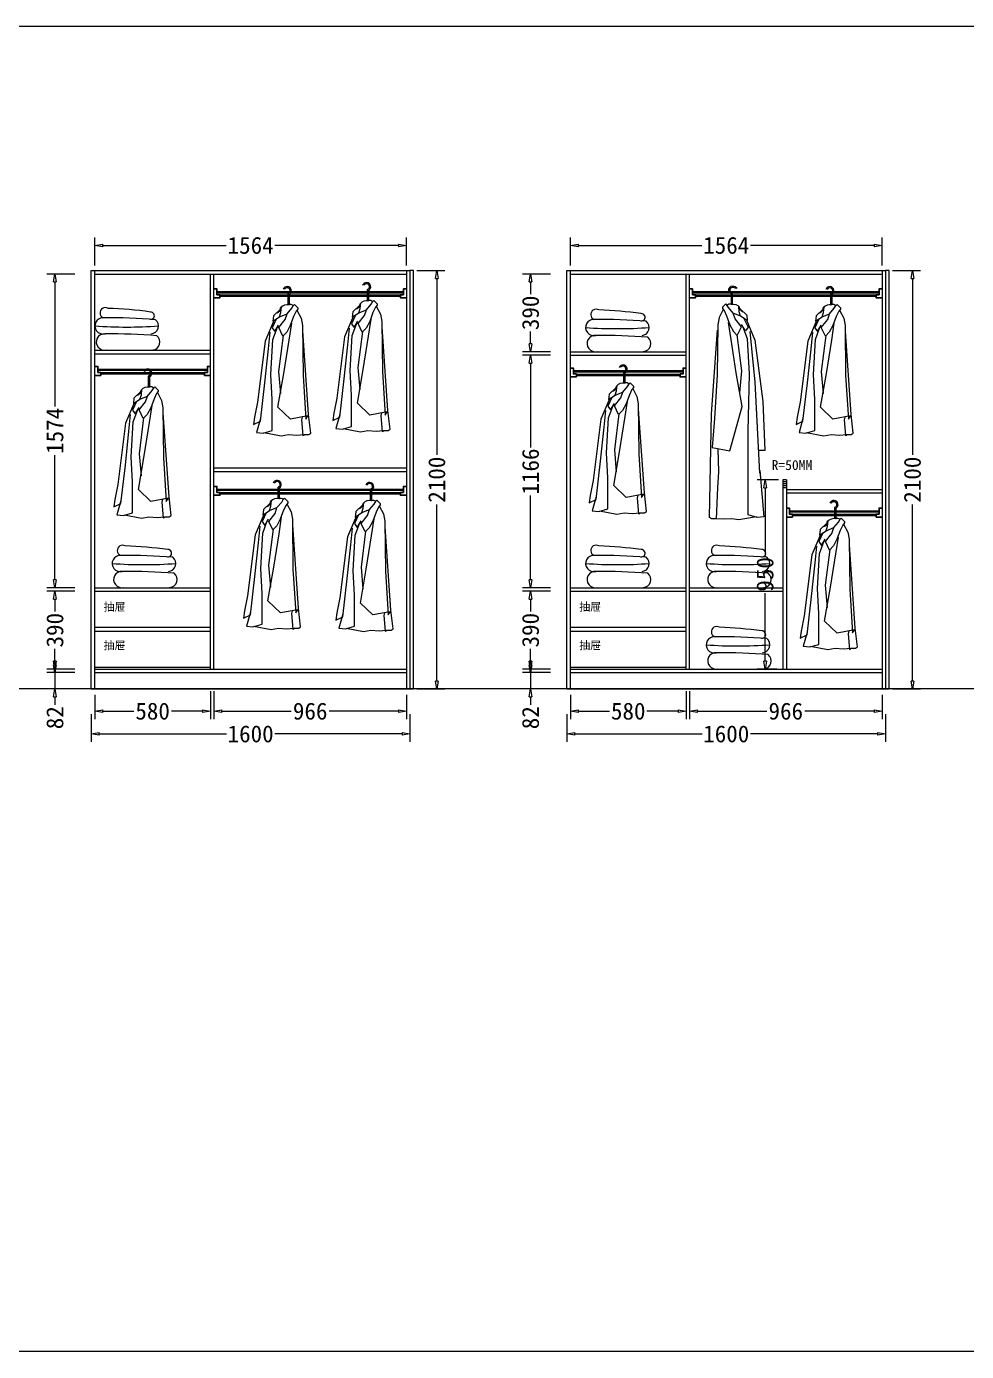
# Model space of a CAD drawing. Header units: millimetres. Extents: x 304407 to 361076, y -1262425 to -1203358.
# Drawn here: x 344370 to 349089, y -1212286 to -1205639 of the extents above; entities that cross this region are included whole.
import ezdxf

# ---------------------------------------------------------------- set-up
doc = ezdxf.new("R2010")
doc.units = ezdxf.units.MM
doc.header["$LTSCALE"] = 20
doc.layers.get('Defpoints').update_dxf_attribs({"color": 250})
for name, color, linetype in [('8', 8, 'Continuous'), ('LAYER10', 11, 'Continuous'), ('LAYER8', 11, 'Continuous'), ('图层3', 4, 'Continuous'), ('墙体', 40, 'Continuous')]:
    doc.layers.add(name, color=color, linetype=linetype)
doc.styles.get("Standard").update_dxf_attribs({"font": 'SimSun.ttf', "height": 85})
doc.styles.add('text', font='SimSun.ttf', dxfattribs={"height": 85})
doc.dimstyles.new('周文晶', dxfattribs={"dimtxt": 70, "dimasz": 40, "dimexe": 40, "dimexo": 30, "dimgap": 10, "dimtad": 0, "dimdec": 0, "dimtxsty": 'Standard', "dimblk": 'CLOSEDBLANK', "dimcen": 200, "dimclrd": 256, "dimclre": 256, "dimadec": 0, "dimazin": 0, "dimtfac": 1, "dimtdec": 0, "dimtmove": 0, "dimatfit": 3, "dimldrblk": 'CLOSEDBLANK', "dimfxl": 100, "dimfxlon": 1, "dimarcsym": 0})

# ---------------------------------------------------------------- blocks, each defined once
blk = doc.blocks.new('_ClosedBlank')
at = {"color": 0, "linetype": 'ByBlock', "lineweight": -2}
for p, q in [((-1, 0.17), (0, 0)), ((-1, 0.17), (-1, -0.17)), ((0, 0), (-1, -0.17))]:
    blk.add_line(p, q, dxfattribs=at)
blk = doc.blocks.new('*D329')
at = {"lineweight": -2, "transparency": 16777216}
for p, q in [((344713.1, -1208992.6), (344713.1, -1209114.2)), ((345293.1, -1208974.2), (345293.1, -1209114.2)), ((344753.1, -1209074.2), (344909, -1209074.2)), ((345253.1, -1209074.2), (345097.1, -1209074.2))]:
    blk.add_line(p, q, dxfattribs=at)
at = {"layer": 'Defpoints', "color": 0, "transparency": 16777216}
for p in [(345293.1, -1208862.6), (344713.1, -1208962.6), (345293.1, -1209074.2)]:
    blk.add_point(p, dxfattribs=at)
at = {"lineweight": -2, "transparency": 16777216, "xscale": 40, "yscale": 40, "zscale": 40, "rotation": 180}
blk.add_blockref('_ClosedBlank', (344713.1, -1209074.2), dxfattribs=at)
at = {"lineweight": -2, "transparency": 16777216, "xscale": 40, "yscale": 40, "zscale": 40}
blk.add_blockref('_ClosedBlank', (345293.1, -1209074.2), dxfattribs=at)
at = {"color": 0, "transparency": 16777216, "insert": (345003.1, -1209074.2), "char_height": 85, "attachment_point": 5}
blk.add_mtext('580', dxfattribs=at)
blk = doc.blocks.new('*D330')
at = {"lineweight": -2, "transparency": 16777216}
for p, q in [((345311.1, -1208974.2), (345311.1, -1209114.2)), ((346277.1, -1208992.6), (346277.1, -1209114.2)), ((345351.1, -1209074.2), (345699.1, -1209074.2)), ((346237.1, -1209074.2), (345889.1, -1209074.2))]:
    blk.add_line(p, q, dxfattribs=at)
at = {"layer": 'Defpoints', "color": 0, "transparency": 16777216}
for p in [(345311.1, -1206880.6), (346277.1, -1208962.6), (346277.1, -1209074.2)]:
    blk.add_point(p, dxfattribs=at)
at = {"lineweight": -2, "transparency": 16777216, "xscale": 40, "yscale": 40, "zscale": 40, "rotation": 180}
blk.add_blockref('_ClosedBlank', (345311.1, -1209074.2), dxfattribs=at)
at = {"lineweight": -2, "transparency": 16777216, "xscale": 40, "yscale": 40, "zscale": 40}
blk.add_blockref('_ClosedBlank', (346277.1, -1209074.2), dxfattribs=at)
at = {"color": 0, "transparency": 16777216, "insert": (345794.1, -1209074.2), "char_height": 85, "attachment_point": 5}
blk.add_mtext('966', dxfattribs=at)
blk = doc.blocks.new('*D331')
at = {"lineweight": -2, "transparency": 16777216}
for p, q in [((344713.1, -1206837.3), (344713.1, -1206697.3)), ((344753.1, -1206737.3), (345373.1, -1206737.3)), ((346237.1, -1206737.3), (345617, -1206737.3)), ((346277.1, -1206837.3), (346277.1, -1206697.3))]:
    blk.add_line(p, q, dxfattribs=at)
at = {"layer": 'Defpoints', "color": 0, "transparency": 16777216}
for p in [(346277.1, -1206737.3), (344713.1, -1206880.6), (346277.1, -1206880.6)]:
    blk.add_point(p, dxfattribs=at)
at = {"lineweight": -2, "transparency": 16777216, "xscale": 40, "yscale": 40, "zscale": 40, "rotation": 180}
blk.add_blockref('_ClosedBlank', (344713.1, -1206737.3), dxfattribs=at)
at = {"lineweight": -2, "transparency": 16777216, "xscale": 40, "yscale": 40, "zscale": 40}
blk.add_blockref('_ClosedBlank', (346277.1, -1206737.3), dxfattribs=at)
at = {"color": 0, "transparency": 16777216, "insert": (345495.1, -1206737.3), "char_height": 85, "attachment_point": 5}
blk.add_mtext('1564', dxfattribs=at)
blk = doc.blocks.new('*D332')
at = {"lineweight": -2, "transparency": 16777216}
for p, q in [((344695.1, -1209088.3), (344695.1, -1209228.3)), ((346295.1, -1209088.3), (346295.1, -1209228.3)), ((344735.1, -1209188.3), (345374.1, -1209188.3)), ((346255.1, -1209188.3), (345616, -1209188.3))]:
    blk.add_line(p, q, dxfattribs=at)
at = {"layer": 'Defpoints', "color": 0, "transparency": 16777216}
for p in [(344695.1, -1208962.6), (346295.1, -1208962.6), (346295.1, -1209188.3)]:
    blk.add_point(p, dxfattribs=at)
at = {"lineweight": -2, "transparency": 16777216, "xscale": 40, "yscale": 40, "zscale": 40, "rotation": 180}
blk.add_blockref('_ClosedBlank', (344695.1, -1209188.3), dxfattribs=at)
at = {"lineweight": -2, "transparency": 16777216, "xscale": 40, "yscale": 40, "zscale": 40}
blk.add_blockref('_ClosedBlank', (346295.1, -1209188.3), dxfattribs=at)
at = {"color": 0, "transparency": 16777216, "insert": (345495.1, -1209188.3), "char_height": 85, "attachment_point": 5}
blk.add_mtext('1600', dxfattribs=at)
blk = doc.blocks.new('*D333')
at = {"lineweight": -2, "transparency": 16777216}
for p, q in [((344512.8, -1208840.6), (344512.8, -1208800.6)), ((344612.8, -1208880.6), (344472.8, -1208880.6)), ((344512.8, -1208880.6), (344512.8, -1208962.6)), ((344612.8, -1208962.6), (344472.8, -1208962.6)), ((344512.8, -1209002.6), (344512.8, -1209042.6))]:
    blk.add_line(p, q, dxfattribs=at)
at = {"layer": 'Defpoints', "color": 0, "transparency": 16777216}
for p in [(344512.8, -1208880.6), (344713.1, -1208880.6), (344695.1, -1208962.6)]:
    blk.add_point(p, dxfattribs=at)
at = {"lineweight": -2, "transparency": 16777216, "xscale": 40, "yscale": 40, "zscale": 40}
for p, rotation in [((344512.8, -1208880.6), 270), ((344512.8, -1208962.6), 90)]:
    blk.add_blockref('_ClosedBlank', p, dxfattribs=dict(at, rotation=rotation))
at = {"color": 0, "transparency": 16777216, "insert": (344512.8, -1209106.7), "char_height": 85, "attachment_point": 5, "rotation": 90}
blk.add_mtext('82', dxfattribs=at)
blk = doc.blocks.new('*D334')
at = {"lineweight": -2, "transparency": 16777216}
for p, q in [((344612.8, -1208472.6), (344472.8, -1208472.6)), ((344512.8, -1208512.6), (344512.8, -1208573.6)), ((344512.8, -1208822.6), (344512.8, -1208761.7)), ((344612.8, -1208862.6), (344472.8, -1208862.6))]:
    blk.add_line(p, q, dxfattribs=at)
at = {"layer": 'Defpoints', "color": 0, "transparency": 16777216}
for p in [(344512.8, -1208472.6), (344713.1, -1208472.6), (344713.1, -1208862.6)]:
    blk.add_point(p, dxfattribs=at)
at = {"lineweight": -2, "transparency": 16777216, "xscale": 40, "yscale": 40, "zscale": 40}
for p, rotation in [((344512.8, -1208472.6), 90), ((344512.8, -1208862.6), 270)]:
    blk.add_blockref('_ClosedBlank', p, dxfattribs=dict(at, rotation=rotation))
at = {"color": 0, "transparency": 16777216, "insert": (344512.8, -1208667.6), "char_height": 85, "attachment_point": 5, "rotation": 90}
blk.add_mtext('390', dxfattribs=at)
blk = doc.blocks.new('*D335')
at = {"lineweight": -2, "transparency": 16777216}
for p, q in [((344612.8, -1206880.6), (344472.8, -1206880.6)), ((344512.8, -1206920.6), (344512.8, -1207545.7)), ((344512.8, -1208414.6), (344512.8, -1207789.6)), ((344612.8, -1208454.6), (344472.8, -1208454.6))]:
    blk.add_line(p, q, dxfattribs=at)
at = {"layer": 'Defpoints', "color": 0, "transparency": 16777216}
for p in [(344512.8, -1206880.6), (344713.1, -1206880.6), (344713.1, -1208454.6)]:
    blk.add_point(p, dxfattribs=at)
at = {"lineweight": -2, "transparency": 16777216, "xscale": 40, "yscale": 40, "zscale": 40}
for p, rotation in [((344512.8, -1206880.6), 90), ((344512.8, -1208454.6), 270)]:
    blk.add_blockref('_ClosedBlank', p, dxfattribs=dict(at, rotation=rotation))
at = {"color": 0, "transparency": 16777216, "insert": (344512.8, -1207667.6), "char_height": 85, "attachment_point": 5, "rotation": 90}
blk.add_mtext('1574', dxfattribs=at)
blk = doc.blocks.new('*D336')
at = {"lineweight": -2, "transparency": 16777216}
for p, q in [((346329.9, -1206862.6), (346469.9, -1206862.6)), ((346429.9, -1206902.6), (346429.9, -1207787.9)), ((346429.9, -1208922.6), (346429.9, -1208037.4)), ((346329.9, -1208962.6), (346469.9, -1208962.6))]:
    blk.add_line(p, q, dxfattribs=at)
at = {"layer": 'Defpoints', "color": 0, "transparency": 16777216}
for p in [(346295.1, -1206862.6), (346429.9, -1206862.6), (346295.1, -1208962.6)]:
    blk.add_point(p, dxfattribs=at)
at = {"lineweight": -2, "transparency": 16777216, "xscale": 40, "yscale": 40, "zscale": 40}
for p, rotation in [((346429.9, -1206862.6), 90), ((346429.9, -1208962.6), 270)]:
    blk.add_blockref('_ClosedBlank', p, dxfattribs=dict(at, rotation=rotation))
at = {"color": 0, "transparency": 16777216, "insert": (346429.9, -1207912.6), "char_height": 85, "attachment_point": 5, "rotation": 90}
blk.add_mtext('2100', dxfattribs=at)
blk = doc.blocks.new('*D338')
at = {"lineweight": -2, "transparency": 16777216}
for p, q in [((347100.7, -1208992.6), (347100.7, -1209114.2)), ((347680.7, -1208974.2), (347680.7, -1209114.2)), ((347140.7, -1209074.2), (347296.6, -1209074.2)), ((347640.7, -1209074.2), (347484.7, -1209074.2))]:
    blk.add_line(p, q, dxfattribs=at)
at = {"layer": 'Defpoints', "color": 0, "transparency": 16777216}
for p in [(347680.7, -1208862.6), (347100.7, -1208962.6), (347680.7, -1209074.2)]:
    blk.add_point(p, dxfattribs=at)
at = {"lineweight": -2, "transparency": 16777216, "xscale": 40, "yscale": 40, "zscale": 40, "rotation": 180}
blk.add_blockref('_ClosedBlank', (347100.7, -1209074.2), dxfattribs=at)
at = {"lineweight": -2, "transparency": 16777216, "xscale": 40, "yscale": 40, "zscale": 40}
blk.add_blockref('_ClosedBlank', (347680.7, -1209074.2), dxfattribs=at)
at = {"color": 0, "transparency": 16777216, "insert": (347390.7, -1209074.2), "char_height": 85, "attachment_point": 5}
blk.add_mtext('580', dxfattribs=at)
blk = doc.blocks.new('*D339')
at = {"lineweight": -2, "transparency": 16777216}
for p, q in [((347698.7, -1208974.2), (347698.7, -1209114.2)), ((348664.7, -1208992.6), (348664.7, -1209114.2)), ((347738.7, -1209074.2), (348086.7, -1209074.2)), ((348624.7, -1209074.2), (348276.7, -1209074.2))]:
    blk.add_line(p, q, dxfattribs=at)
at = {"layer": 'Defpoints', "color": 0, "transparency": 16777216}
for p in [(347698.7, -1206880.6), (348664.7, -1208962.6), (348664.7, -1209074.2)]:
    blk.add_point(p, dxfattribs=at)
at = {"lineweight": -2, "transparency": 16777216, "xscale": 40, "yscale": 40, "zscale": 40, "rotation": 180}
blk.add_blockref('_ClosedBlank', (347698.7, -1209074.2), dxfattribs=at)
at = {"lineweight": -2, "transparency": 16777216, "xscale": 40, "yscale": 40, "zscale": 40}
blk.add_blockref('_ClosedBlank', (348664.7, -1209074.2), dxfattribs=at)
at = {"color": 0, "transparency": 16777216, "insert": (348181.7, -1209074.2), "char_height": 85, "attachment_point": 5}
blk.add_mtext('966', dxfattribs=at)
blk = doc.blocks.new('*D340')
at = {"lineweight": -2, "transparency": 16777216}
for p, q in [((347100.7, -1206837.3), (347100.7, -1206697.3)), ((347140.7, -1206737.3), (347760.8, -1206737.3)), ((348624.7, -1206737.3), (348004.6, -1206737.3)), ((348664.7, -1206837.3), (348664.7, -1206697.3))]:
    blk.add_line(p, q, dxfattribs=at)
at = {"layer": 'Defpoints', "color": 0, "transparency": 16777216}
for p in [(348664.7, -1206737.3), (347100.7, -1206880.6), (348664.7, -1206880.6)]:
    blk.add_point(p, dxfattribs=at)
at = {"lineweight": -2, "transparency": 16777216, "xscale": 40, "yscale": 40, "zscale": 40, "rotation": 180}
blk.add_blockref('_ClosedBlank', (347100.7, -1206737.3), dxfattribs=at)
at = {"lineweight": -2, "transparency": 16777216, "xscale": 40, "yscale": 40, "zscale": 40}
blk.add_blockref('_ClosedBlank', (348664.7, -1206737.3), dxfattribs=at)
at = {"color": 0, "transparency": 16777216, "insert": (347882.7, -1206737.3), "char_height": 85, "attachment_point": 5}
blk.add_mtext('1564', dxfattribs=at)
blk = doc.blocks.new('*D341')
at = {"lineweight": -2, "transparency": 16777216}
for p, q in [((347082.7, -1209088.3), (347082.7, -1209228.3)), ((348682.7, -1209088.3), (348682.7, -1209228.3)), ((347122.7, -1209188.3), (347761.7, -1209188.3)), ((348642.7, -1209188.3), (348003.7, -1209188.3))]:
    blk.add_line(p, q, dxfattribs=at)
at = {"layer": 'Defpoints', "color": 0, "transparency": 16777216}
for p in [(347082.7, -1208962.6), (348682.7, -1208962.6), (348682.7, -1209188.3)]:
    blk.add_point(p, dxfattribs=at)
at = {"lineweight": -2, "transparency": 16777216, "xscale": 40, "yscale": 40, "zscale": 40, "rotation": 180}
blk.add_blockref('_ClosedBlank', (347082.7, -1209188.3), dxfattribs=at)
at = {"lineweight": -2, "transparency": 16777216, "xscale": 40, "yscale": 40, "zscale": 40}
blk.add_blockref('_ClosedBlank', (348682.7, -1209188.3), dxfattribs=at)
at = {"color": 0, "transparency": 16777216, "insert": (347882.7, -1209188.3), "char_height": 85, "attachment_point": 5}
blk.add_mtext('1600', dxfattribs=at)
blk = doc.blocks.new('*D342')
at = {"lineweight": -2, "transparency": 16777216}
for p, q in [((346900.4, -1208840.6), (346900.4, -1208800.6)), ((347000.4, -1208880.6), (346860.4, -1208880.6)), ((346900.4, -1208880.6), (346900.4, -1208962.6)), ((347000.4, -1208962.6), (346860.4, -1208962.6)), ((346900.4, -1209002.6), (346900.4, -1209042.6))]:
    blk.add_line(p, q, dxfattribs=at)
at = {"layer": 'Defpoints', "color": 0, "transparency": 16777216}
for p in [(346900.4, -1208880.6), (347100.7, -1208880.6), (347082.7, -1208962.6)]:
    blk.add_point(p, dxfattribs=at)
at = {"lineweight": -2, "transparency": 16777216, "xscale": 40, "yscale": 40, "zscale": 40}
for p, rotation in [((346900.4, -1208880.6), 270), ((346900.4, -1208962.6), 90)]:
    blk.add_blockref('_ClosedBlank', p, dxfattribs=dict(at, rotation=rotation))
at = {"color": 0, "transparency": 16777216, "insert": (346900.4, -1209106.7), "char_height": 85, "attachment_point": 5, "rotation": 90}
blk.add_mtext('82', dxfattribs=at)
blk = doc.blocks.new('*D343')
at = {"lineweight": -2, "transparency": 16777216}
for p, q in [((347000.4, -1208472.6), (346860.4, -1208472.6)), ((346900.4, -1208512.6), (346900.4, -1208573.6)), ((346900.4, -1208822.6), (346900.4, -1208761.7)), ((347000.4, -1208862.6), (346860.4, -1208862.6))]:
    blk.add_line(p, q, dxfattribs=at)
at = {"layer": 'Defpoints', "color": 0, "transparency": 16777216}
for p in [(346900.4, -1208472.6), (347100.7, -1208472.6), (347100.7, -1208862.6)]:
    blk.add_point(p, dxfattribs=at)
at = {"lineweight": -2, "transparency": 16777216, "xscale": 40, "yscale": 40, "zscale": 40}
for p, rotation in [((346900.4, -1208472.6), 90), ((346900.4, -1208862.6), 270)]:
    blk.add_blockref('_ClosedBlank', p, dxfattribs=dict(at, rotation=rotation))
at = {"color": 0, "transparency": 16777216, "insert": (346900.4, -1208667.6), "char_height": 85, "attachment_point": 5, "rotation": 90}
blk.add_mtext('390', dxfattribs=at)
blk = doc.blocks.new('*D344')
at = {"lineweight": -2, "transparency": 16777216}
for p, q in [((347000.4, -1207288.6), (346860.4, -1207288.6)), ((346900.4, -1207328.6), (346900.4, -1207750.7)), ((346900.4, -1208414.6), (346900.4, -1207992.6)), ((347000.4, -1208454.6), (346860.4, -1208454.6))]:
    blk.add_line(p, q, dxfattribs=at)
at = {"layer": 'Defpoints', "color": 0, "transparency": 16777216}
for p in [(346900.4, -1207288.6), (347100.7, -1207288.6), (347100.7, -1208454.6)]:
    blk.add_point(p, dxfattribs=at)
at = {"lineweight": -2, "transparency": 16777216, "xscale": 40, "yscale": 40, "zscale": 40}
for p, rotation in [((346900.4, -1207288.6), 90), ((346900.4, -1208454.6), 270)]:
    blk.add_blockref('_ClosedBlank', p, dxfattribs=dict(at, rotation=rotation))
at = {"color": 0, "transparency": 16777216, "insert": (346900.4, -1207871.6), "char_height": 85, "attachment_point": 5, "rotation": 90}
blk.add_mtext('1166', dxfattribs=at)
blk = doc.blocks.new('*D345')
at = {"lineweight": -2, "transparency": 16777216}
for p, q in [((348717.6, -1206862.6), (348857.6, -1206862.6)), ((348817.6, -1206902.6), (348817.6, -1207787.9)), ((348817.6, -1208922.6), (348817.6, -1208037.4)), ((348717.6, -1208962.6), (348857.6, -1208962.6))]:
    blk.add_line(p, q, dxfattribs=at)
at = {"layer": 'Defpoints', "color": 0, "transparency": 16777216}
for p in [(348682.7, -1206862.6), (348817.6, -1206862.6), (348682.7, -1208962.6)]:
    blk.add_point(p, dxfattribs=at)
at = {"lineweight": -2, "transparency": 16777216, "xscale": 40, "yscale": 40, "zscale": 40}
for p, rotation in [((348817.6, -1206862.6), 90), ((348817.6, -1208962.6), 270)]:
    blk.add_blockref('_ClosedBlank', p, dxfattribs=dict(at, rotation=rotation))
at = {"color": 0, "transparency": 16777216, "insert": (348817.6, -1207912.6), "char_height": 85, "attachment_point": 5, "rotation": 90}
blk.add_mtext('2100', dxfattribs=at)
blk = doc.blocks.new('*D346')
at = {"lineweight": -2, "transparency": 16777216}
for p, q in [((348145.7, -1207912.6), (348037.7, -1207912.6)), ((348077.7, -1207952.6), (348077.7, -1208292.6)), ((348077.7, -1208822.6), (348077.7, -1208482.6)), ((348136.7, -1208862.6), (348037.7, -1208862.6))]:
    blk.add_line(p, q, dxfattribs=at)
at = {"layer": 'Defpoints', "color": 0, "transparency": 16777216}
for p in [(348175.7, -1207912.6), (348077.7, -1208862.6), (348166.7, -1208862.6)]:
    blk.add_point(p, dxfattribs=at)
at = {"lineweight": -2, "transparency": 16777216, "xscale": 40, "yscale": 40, "zscale": 40}
for p, rotation in [((348077.7, -1207912.6), 90), ((348077.7, -1208862.6), 270)]:
    blk.add_blockref('_ClosedBlank', p, dxfattribs=dict(at, rotation=rotation))
at = {"color": 0, "transparency": 16777216, "insert": (348077.7, -1208387.6), "char_height": 85, "attachment_point": 5, "rotation": 90}
blk.add_mtext('950', dxfattribs=at)
blk = doc.blocks.new('*D337')
at = {"lineweight": -2, "transparency": 16777216}
for p, q in [((347000.4, -1206880.6), (346860.4, -1206880.6)), ((346900.4, -1206920.6), (346900.4, -1206981.6)), ((346900.4, -1207230.6), (346900.4, -1207169.7)), ((347000.4, -1207270.6), (346860.4, -1207270.6))]:
    blk.add_line(p, q, dxfattribs=at)
at = {"layer": 'Defpoints', "color": 0, "transparency": 16777216}
for p in [(346900.4, -1206880.6), (347100.7, -1206880.6), (347100.7, -1207270.6)]:
    blk.add_point(p, dxfattribs=at)
at = {"lineweight": -2, "transparency": 16777216, "xscale": 40, "yscale": 40, "zscale": 40}
for p, rotation in [((346900.4, -1206880.6), 90), ((346900.4, -1207270.6), 270)]:
    blk.add_blockref('_ClosedBlank', p, dxfattribs=dict(at, rotation=rotation))
at = {"color": 0, "transparency": 16777216, "insert": (346900.4, -1207075.6), "char_height": 85, "attachment_point": 5, "rotation": 90}
blk.add_mtext('390', dxfattribs=at)
blk = doc.blocks.new('A$C52EB379C')
at = {"layer": '8'}
for p, q in [((163.3, 1134.6), (163.3, 1083.5)), ((169.3, 1134.6), (169.3, 1083.5)), ((128.4, 1044.7), (131.2, 1071)), ((159, 1037.8), (182.5, 1065.5)), ((182.5, 1065.5), (192.3, 1080.7)), ((192.3, 1080.7), (196.4, 1084.9)), ((196.4, 1084.9), (213.1, 1068.3)), ((213.1, 1068.3), (213.1, 1061.3)), ((94.1, 1007.1), (49.5, 901.3)), ((104.8, 1011.4), (84.3, 967.8)), ((91, 1028.1), (88.2, 1000.3)), ((88.2, 1000.3), (121.5, 1022.5)), ((126.4, 1061.5), (91, 1028.1)), ((117.4, 968.5), (149.3, 1008.7)), ((121.5, 1022.5), (128.4, 1044.7)), ((121.5, 1022.5), (159, 1037.8)), ((149.3, 1008.7), (159, 1037.8)), ((192.3, 1023.9), (175.6, 979.5)), ((204.7, 1050.2), (192.3, 1023.9)), ((213.1, 1061.3), (204.7, 1050.2)), ((208.9, 1055.8), (229.7, 1015.6)), ((229.7, 1015.6), (236.6, 979.5)), ((66.1, 861.1), (74.5, 944.9)), ((84.3, 967.8), (97.4, 948.2)), ((87.6, 909), (110.5, 971.1)), ((97.4, 948.2), (117, 980.9)), ((138.2, 925.5), (117.4, 968.5)), ((157.6, 946.3), (138.2, 925.5)), ((175.6, 979.5), (157.6, 946.3)), ((169.3, 905.7), (182.4, 990.7)), ((236.6, 979.5), (239.4, 728.7)), ((267.5, 533), (238.1, 951.5)), ((49.5, 901.3), (10.6, 595)), ((77.7, 732.4), (87.6, 909)), ((139.9, 928.6), (117, 748.8)), ((143.2, 738.9), (169.3, 905.7)), ((48.1, 692), (66.1, 861.1)), ((84.3, 444.7), (77.7, 732.4)), ((113.7, 568.9), (143.2, 738.9)), ((117, 748.8), (126.8, 637.6)), ((25.4, 235.4), (48.1, 692)), ((239.4, 728.7), (253.3, 509.7)), ((10.6, 595), (0, 349)), ((175.9, 346.6), (113.7, 568.9)), ((277.8, 13.1), (267.5, 533)), ((253.3, 509.7), (264.2, 362.9)), ((84.3, 26.2), (84.3, 444.7)), ((0, 349), (31, 349)), ((264.2, 362.9), (175.9, 346.6)), ((235.3, 357.6), (232, 242)), ((25.4, 248.5), (5.8, 16.3)), ((232, 242), (238.5, 163.5)), ((238.5, 163.5), (245.1, 3.3)), ((5.8, 16.3), (38.5, 13.1)), ((38.5, 13.1), (84.3, 26.2)), ((41.7, 16.3), (130.1, 0)), ((130.1, 0), (166.1, 6.5)), ((166.1, 6.5), (208.6, 3.3)), ((208.6, 3.3), (244.6, 6.5)), ((244.6, 6.5), (268, 6.5)), ((268, 6.5), (277.8, 13.1))]:
    blk.add_line(p, q, dxfattribs=at)
for centre, radius, start, end in [((160, 1153.2), 20.9, 296.63379, 159.52854), ((160, 1153.2), 14.9, 296.63379, 150.61748), ((167, 1136), 3.91, 94.6712, 201.96259), ((102, 1067.4), 25.1, 286.26362, 2.02477), ((160, 1039.2), 43.9, 77.69929, 138.59655), ((177.3, 1066), 18, 42.48003, 116.33917)]:
    blk.add_arc(centre, radius, start, end, dxfattribs=at)
blk = doc.blocks.new('A$C05785CA5')
at = {"layer": 'LAYER10'}
blk.add_blockref('A$C52EB379C', (0, 0), dxfattribs=at)
blk = doc.blocks.new('A$C100967EE')
at = {"layer": 'LAYER10'}
blk.add_blockref('A$C05785CA5', (0, 0), dxfattribs=at)
blk = doc.blocks.new('A$C65D30603')
at = {"layer": 'LAYER8'}
blk.add_blockref('A$C100967EE', (0, 0), dxfattribs=at)
blk = doc.blocks.new('A$C50CE712E')
at = {"layer": '图层3'}
blk.add_blockref('A$C65D30603', (0, 0), dxfattribs=at)
blk = doc.blocks.new('A$C11F00F61')
at = {"color": 8}
blk.add_line((48.2, 0), (290.3, 1.2), dxfattribs=at)
at = {"layer": '墙体', "color": 8}
for centre, radius, start, end in [((52.6, 186.6), 26.7, 59.80213, 244.0801), ((9.8, -1698.7), 1909.1, 81.89814, 88.31115), ((41, 121.6), 41, 86.08337, 284.09881), ((53.8, -3125.6), 3288.1, 85.62439, 90.17553), ((280.3, 173), 18.4, 260.15505, 94.41573), ((279.7, 121.7), 40, 274.94064, 51.31651), ((159.2, 2329.1), 2213.2, 265.87556, 274.15905), ((48.2, 41), 41, 86.08337, 284.09881), ((61, -3206.2), 3288.1, 85.62439, 90.17553), ((286.9, 41.1), 40, 274.94064, 51.31651)]:
    blk.add_arc(centre, radius, start, end, dxfattribs=at)
blk = doc.blocks.new('A$C1C5764E0')
at = {"layer": '8'}
for p, q in [((172.3, 708.4), (172.3, 657.4)), ((178.3, 708.4), (178.3, 657.4)), ((99.9, 601.9), (97.1, 574.2)), ((135.3, 635.3), (99.9, 601.9)), ((130.4, 596.4), (137.4, 618.5)), ((130.4, 596.4), (167.9, 611.6)), ((137.4, 618.5), (140.1, 644.9)), ((158.2, 582.5), (167.9, 611.6)), ((167.9, 611.6), (191.5, 639.3)), ((191.5, 639.3), (201.2, 654.6)), ((201.2, 654.6), (205.3, 658.7)), ((213.6, 624.1), (201.2, 597.8)), ((205.3, 658.7), (222, 642.1)), ((222, 635.2), (213.6, 624.1)), ((217.8, 629.6), (238.6, 589.4)), ((222, 642.1), (222, 635.2)), ((103, 580.9), (58.4, 475.1)), ((113.7, 585.2), (93.2, 541.7)), ((93.2, 541.7), (106.3, 522.1)), ((96.5, 482.8), (119.4, 544.9)), ((97.1, 574.2), (130.4, 596.4)), ((106.3, 522.1), (125.9, 554.7)), ((126.3, 542.3), (158.2, 582.5)), ((147.1, 499.3), (126.3, 542.3)), ((184.5, 553.4), (166.5, 520.1)), ((178.3, 479.5), (191.3, 564.6)), ((201.2, 597.8), (184.5, 553.4)), ((238.6, 589.4), (245.5, 553.4)), ((245.5, 553.4), (248.3, 302.5)), ((58.4, 475.1), (19.5, 168.8)), ((75, 435), (83.4, 518.8)), ((86.6, 306.3), (96.5, 482.8)), ((148.8, 502.4), (125.9, 322.6)), ((166.5, 520.1), (147.1, 499.3)), ((152.1, 312.8), (178.3, 479.5)), ((276.4, 106.8), (247, 525.3)), ((57, 265.8), (75, 435)), ((93.2, 180.9), (86.6, 306.3)), ((122.6, 142.8), (152.1, 312.8)), ((125.9, 322.6), (135.7, 211.4)), ((248.3, 302.5), (262.2, 83.5)), ((34.3, 73.1), (57, 265.8)), ((19.5, 168.8), (4.8, 92.7)), ((93.2, 26.2), (93.2, 180.9)), ((184.8, 82.8), (122.6, 142.8)), ((4.8, 92.7), (0, 56.7)), ((0, 56.7), (34.3, 73.1)), ((34.3, 86.2), (14.7, 16.3)), ((273.1, 99.1), (184.8, 82.8)), ((244.2, 93.8), (240.9, 79.6)), ((240.9, 79.6), (247.4, 1.1)), ((262.2, 83.5), (273.1, 99.1)), ((286.7, 13.1), (276.4, 106.8)), ((14.7, 16.3), (47.4, 13.1)), ((47.4, 13.1), (93.2, 26.2)), ((50.7, 16.3), (139, 0)), ((139, 0), (175, 6.5)), ((175, 6.5), (217.5, 3.3)), ((217.5, 3.3), (253.5, 6.5)), ((247.4, 1.1), (254, 3.3)), ((253.5, 6.5), (276.9, 6.5)), ((276.9, 6.5), (286.7, 13.1))]:
    blk.add_line(p, q, dxfattribs=at)
for centre, radius, start, end in [((168.9, 727.1), 20.9, 296.63379, 159.52854), ((168.9, 727.1), 14.9, 296.63379, 150.61748), ((175.9, 709.9), 3.91, 94.6712, 201.96259), ((110.9, 641.2), 25.1, 286.26362, 2.02477), ((168.9, 613.1), 43.9, 77.69929, 138.59655), ((186.2, 639.8), 18, 42.48003, 116.33917)]:
    blk.add_arc(centre, radius, start, end, dxfattribs=at)
blk = doc.blocks.new('A$C4F477F88')
at = {"layer": 'LAYER10'}
blk.add_blockref('A$C1C5764E0', (0, 0), dxfattribs=at)
blk = doc.blocks.new('A$C5E603B19')
at = {"layer": 'LAYER8'}
blk.add_blockref('A$C4F477F88', (0, 0), dxfattribs=at)
blk = doc.blocks.new('A$C1B0A679D')
at = {"layer": '图层3'}
blk.add_blockref('A$C5E603B19', (0, 0), dxfattribs=at)

msp = doc.modelspace()

# ---------------------------------------------------------------- linework, layer by layer
at = {"color": 8}
for p, q in [((361075.9, -1205638.8), (304407.4, -1205638.8)), ((361075.9, -1208962.6), (304407.4, -1208962.6)), ((361075.9, -1212286.5), (304407.4, -1212286.5)), ((361075.9, -1212286.5), (304407.4, -1212286.5))]:
    msp.add_line(p, q, dxfattribs=at)
for p, q in [((344695.1, -1208962.6), (344695.1, -1206862.6)), ((344695.1, -1206862.6), (346295.1, -1206862.6)), ((344713.1, -1208962.6), (344713.1, -1206862.6)), ((344713.1, -1206880.6), (346277.1, -1206880.6)), ((345293.1, -1208862.6), (345293.1, -1206880.6)), ((345311.1, -1208862.6), (345311.1, -1206880.6)), ((346277.1, -1206862.6), (346277.1, -1208962.6)), ((346295.1, -1206862.6), (346295.1, -1208962.6)), ((346313.1, -1206862.6), (346295.1, -1206862.6)), ((346313.1, -1208962.6), (346313.1, -1206862.6)), ((347082.7, -1208962.6), (347082.7, -1206862.6)), ((347082.7, -1206862.6), (348682.7, -1206862.6)), ((347100.7, -1208962.6), (347100.7, -1206862.6)), ((347100.7, -1206880.6), (348664.7, -1206880.6)), ((347680.7, -1208862.6), (347680.7, -1206880.6)), ((347698.7, -1208862.6), (347698.7, -1206880.6)), ((348664.7, -1206862.6), (348664.7, -1208962.6)), ((348682.7, -1206862.6), (348682.7, -1208962.6)), ((348700.7, -1206862.6), (348682.7, -1206862.6)), ((348700.7, -1208962.6), (348700.7, -1206862.6)), ((344713.1, -1207262.6), (345293.1, -1207262.6)), ((344713.1, -1207280.6), (345293.1, -1207280.6)), ((347100.7, -1207270.6), (347680.7, -1207270.6)), ((347100.7, -1207288.6), (347680.7, -1207288.6)), ((345311.1, -1207853.6), (346277.1, -1207853.6)), ((345311.1, -1207871.6), (346277.1, -1207871.6)), ((348166.7, -1207912.6), (348166.7, -1208862.6)), ((348184.7, -1207912.6), (348166.7, -1207912.6)), ((348184.7, -1207922.6), (348166.7, -1207922.6)), ((348184.7, -1207932.6), (348166.7, -1207932.6)), ((348184.7, -1207942.6), (348166.7, -1207942.6)), ((348184.7, -1207912.6), (348184.7, -1208862.6)), ((348184.7, -1207952.6), (348166.7, -1207952.6)), ((348664.7, -1207962.6), (348184.7, -1207962.6)), ((348664.7, -1207980.6), (348184.7, -1207980.6)), ((344713.1, -1208454.6), (345293.1, -1208454.6)), ((344713.1, -1208472.6), (345293.1, -1208472.6)), ((347100.7, -1208454.6), (347680.7, -1208454.6)), ((347100.7, -1208472.6), (347680.7, -1208472.6)), ((347698.7, -1208454.6), (348166.7, -1208454.6)), ((347698.7, -1208472.6), (348166.7, -1208472.6)), ((344713.1, -1208652.6), (345293.1, -1208652.6)), ((344713.1, -1208672.6), (345293.1, -1208672.6)), ((347100.7, -1208652.6), (347680.7, -1208652.6)), ((347100.7, -1208672.6), (347680.7, -1208672.6)), ((344713.1, -1208852.6), (345293.1, -1208852.6)), ((344713.1, -1208862.6), (346277.1, -1208862.6)), ((344713.1, -1208862.6), (345293.1, -1208862.6)), ((347100.7, -1208852.6), (347680.7, -1208852.6)), ((347100.7, -1208862.6), (348664.7, -1208862.6)), ((347100.7, -1208862.6), (347680.7, -1208862.6)), ((344713.1, -1208880.6), (346277.1, -1208880.6)), ((347100.7, -1208880.6), (348664.7, -1208880.6)), ((344695.1, -1208962.6), (346295.1, -1208962.6)), ((346295.1, -1208962.6), (346313.1, -1208962.6)), ((347082.7, -1208962.6), (348682.7, -1208962.6)), ((348682.7, -1208962.6), (348700.7, -1208962.6))]:
    msp.add_line(p, q)
at = {"lineweight": 30}
for points in [[(345311.1, -1206955), (345326.1, -1206955), (345326.1, -1206985), (345341.1, -1206985), (345341.1, -1207000), (345311.1, -1207000)], [(346262.1, -1206970), (345326.1, -1206970)], [(346262.1, -1206974.5), (345326.1, -1206974.5)], [(346247.1, -1206987), (345341.1, -1206987)], [(346247.1, -1206992.5), (345341.1, -1206992.5)], [(346277.1, -1206955), (346262.1, -1206955), (346262.1, -1206985), (346247.1, -1206985), (346247.1, -1207000), (346277.1, -1207000)], [(347698.7, -1206955), (347713.7, -1206955), (347713.7, -1206985), (347728.7, -1206985), (347728.7, -1207000), (347698.7, -1207000)], [(348649.7, -1206970), (347713.7, -1206970)], [(348649.7, -1206974.5), (347713.7, -1206974.5)], [(348634.7, -1206987), (347728.7, -1206987)], [(348634.7, -1206992.5), (347728.7, -1206992.5)], [(348664.7, -1206955), (348649.7, -1206955), (348649.7, -1206985), (348634.7, -1206985), (348634.7, -1207000), (348664.7, -1207000)], [(344713.1, -1207344.2), (344728.1, -1207344.2), (344728.1, -1207374.2), (344743.1, -1207374.2), (344743.1, -1207389.2), (344713.1, -1207389.2)], [(345293.1, -1207344.2), (345278.1, -1207344.2), (345278.1, -1207374.2), (345263.1, -1207374.2), (345263.1, -1207389.2), (345293.1, -1207389.2)], [(345278.1, -1207359.2), (344728.1, -1207359.2)], [(345278.1, -1207363.8), (344728.1, -1207363.8)], [(345263.1, -1207376.2), (344743.1, -1207376.2)], [(345263.1, -1207381.7), (344743.1, -1207381.7)], [(347100.7, -1207352.2), (347115.7, -1207352.2), (347115.7, -1207382.2), (347130.7, -1207382.2), (347130.7, -1207397.2), (347100.7, -1207397.2)], [(347665.7, -1207367.2), (347115.7, -1207367.2)], [(347665.7, -1207371.8), (347115.7, -1207371.8)], [(347650.7, -1207384.2), (347130.7, -1207384.2)], [(347650.7, -1207389.7), (347130.7, -1207389.7)], [(347680.7, -1207352.2), (347665.7, -1207352.2), (347665.7, -1207382.2), (347650.7, -1207382.2), (347650.7, -1207397.2), (347680.7, -1207397.2)], [(345311.1, -1207946), (345326.1, -1207946), (345326.1, -1207976), (345341.1, -1207976), (345341.1, -1207991), (345311.1, -1207991)], [(346277.1, -1207946), (346262.1, -1207946), (346262.1, -1207976), (346247.1, -1207976), (346247.1, -1207991), (346277.1, -1207991)], [(346262.1, -1207961), (345326.1, -1207961)], [(346262.1, -1207965.5), (345326.1, -1207965.5)], [(346247.1, -1207978), (345341.1, -1207978)], [(346247.1, -1207983.5), (345341.1, -1207983.5)], [(348184.7, -1208055), (348199.7, -1208055), (348199.7, -1208085), (348214.7, -1208085), (348214.7, -1208100), (348184.7, -1208100)], [(348649.7, -1208070), (348199.7, -1208070)], [(348649.7, -1208074.5), (348199.7, -1208074.5)], [(348664.7, -1208055), (348649.7, -1208055), (348649.7, -1208085), (348634.7, -1208085), (348634.7, -1208100), (348664.7, -1208100)], [(348634.7, -1208087), (348214.7, -1208087)], [(348634.7, -1208092.5), (348214.7, -1208092.5)]]:
    msp.add_lwpolyline(points, dxfattribs=at)

# ---------------------------------------------------------------- block references
for name, p in [('A$C1B0A679D', (345509.9, -1207691.8)), ('A$C1B0A679D', (345908.2, -1207671.7)), ('A$C1B0A679D', (348233.7, -1207691.9)), ('A$C11F00F61', (344713.1, -1207262.6)), ('A$C11F00F61', (347176.7, -1207270.6)), ('A$C1B0A679D', (347195.2, -1208084.8)), ('A$C1B0A679D', (344809.2, -1208104.8)), ('A$C1B0A679D', (345459.5, -1208663.9)), ('A$C1B0A679D', (345923.3, -1208674)), ('A$C1B0A679D', (348254.2, -1208764.8)), ('A$C11F00F61', (344800, -1208454.6)), ('A$C11F00F61', (347176.7, -1208454.6)), ('A$C11F00F61', (347782.1, -1208454.6)), ('A$C11F00F61', (347782.1, -1208862.6))]:
    msp.add_blockref(name, p)
at = {"xscale": -1}
msp.add_blockref('A$C50CE712E', (348076.5, -1208114.6), dxfattribs=at)

# ---------------------------------------------------------------- texts
at = {"attachment_point": 1, "style": 'text'}
for s, insert, char_height, width in [('R=50MM', (348110.5, -1207814.1), 50, 419.038), ('抽屉', (344757.4, -1208530.3), 40, 305.609), ('抽屉', (347145, -1208530.3), 40, 305.609), ('抽屉', (344757.4, -1208723.7), 40, 305.609), ('抽屉', (347145, -1208723.7), 40, 305.609)]:
    msp.add_mtext(s, dxfattribs=dict(at, insert=insert, char_height=char_height, width=width))

# ---------------------------------------------------------------- dimensions: what is measured, and where the dimension line sits
for base, p1, p2, picture, middle in [((346277.1, -1206737.3), (344713.1, -1206880.6), (346277.1, -1206880.6), '*D331', (345495.1, -1206737.3)), ((348664.7, -1206737.3), (347100.7, -1206880.6), (348664.7, -1206880.6), '*D340', (347882.7, -1206737.3)), ((346277.1, -1209074.2), (345311.1, -1206880.6), (346277.1, -1208962.6), '*D330', (345794.1, -1209074.2)), ((348664.7, -1209074.2), (347698.7, -1206880.6), (348664.7, -1208962.6), '*D339', (348181.7, -1209074.2)), ((345293.1, -1209074.2), (344713.1, -1208962.6), (345293.1, -1208862.6), '*D329', (345003.1, -1209074.2)), ((347680.7, -1209074.2), (347100.7, -1208962.6), (347680.7, -1208862.6), '*D338', (347390.7, -1209074.2)), ((346295.1, -1209188.3), (344695.1, -1208962.6), (346295.1, -1208962.6), '*D332', (345495.1, -1209188.3)), ((348682.7, -1209188.3), (347082.7, -1208962.6), (348682.7, -1208962.6), '*D341', (347882.7, -1209188.3))]:
    dim = msp.add_linear_dim(base=base, p1=p1, p2=p2, dimstyle='周文晶')
    dim.commit()
    dim.dimension.update_dxf_attribs({"geometry": picture, "text_midpoint": middle})
for base, p1, p2, angle, picture, middle in [((344512.8, -1206880.6), (344713.1, -1208454.6), (344713.1, -1206880.6), 270, '*D335', (344512.8, -1207667.6)), ((346429.9, -1206862.6), (346295.1, -1208962.6), (346295.1, -1206862.6), 90, '*D336', (346429.9, -1207912.6)), ((346900.4, -1206880.6), (347100.7, -1207270.6), (347100.7, -1206880.6), 90, '*D337', (346900.4, -1207075.6)), ((348817.6, -1206862.6), (348682.7, -1208962.6), (348682.7, -1206862.6), 90, '*D345', (348817.6, -1207912.6)), ((346900.4, -1207288.6), (347100.7, -1208454.6), (347100.7, -1207288.6), 270, '*D344', (346900.4, -1207871.6)), ((348077.7, -1208862.6), (348175.7, -1207912.6), (348166.7, -1208862.6), 90, '*D346', (348077.7, -1208387.6)), ((344512.8, -1208472.6), (344713.1, -1208862.6), (344713.1, -1208472.6), 270, '*D334', (344512.8, -1208667.6)), ((346900.4, -1208472.6), (347100.7, -1208862.6), (347100.7, -1208472.6), 270, '*D343', (346900.4, -1208667.6))]:
    dim = msp.add_linear_dim(base=base, p1=p1, p2=p2, angle=angle, dimstyle='周文晶')
    dim.commit()
    dim.dimension.update_dxf_attribs({"geometry": picture, "text_midpoint": middle})
for base, p1, p2, picture, middle in [((344512.8, -1208880.6), (344695.1, -1208962.6), (344713.1, -1208880.6), '*D333', (344512.8, -1209106.7)), ((346900.4, -1208880.6), (347082.7, -1208962.6), (347100.7, -1208880.6), '*D342', (346900.4, -1209106.7))]:
    dim = msp.add_linear_dim(base=base, p1=p1, p2=p2, angle=270, dimstyle='周文晶')
    dim.commit()
    dim.dimension.update_dxf_attribs({"geometry": picture, "text_midpoint": middle, "dimtype": 128})

doc.saveas('drawing.dxf')
